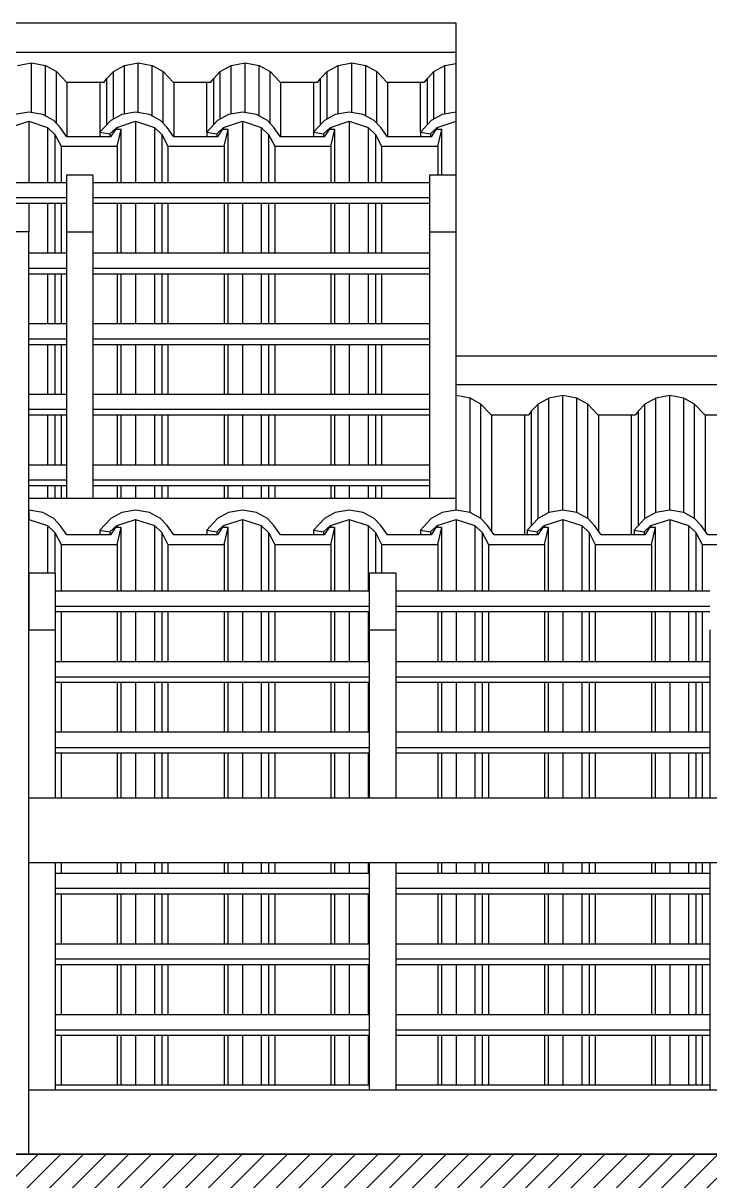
# Model space of a CAD drawing. Header units: metres. Extents: x 49 to 320, y -91 to 27.
# Drawn here: x 208.095 to 209.381, y 23.136 to 25.303 of the extents above; entities that cross this region are included whole.
import ezdxf

# ---------------------------------------------------------------- set-up
doc = ezdxf.new("R2010")
doc.units = ezdxf.units.M
doc.header["$LTSCALE"] = 0.2
for name, color, linetype in [('ARQ-___-___-VST', 9, 'Continuous'), ('ARQ-ALV', 6, 'Continuous'), ('ARQ-COB', 4, 'Continuous'), ('ARQ-FOR', 2, 'Continuous'), ('ARQ-LAJ', 12, 'Continuous'), ('ARQ-LAJ-___-HTC', 13, 'Continuous')]:
    doc.layers.add(name, color=color, linetype=linetype)

msp = doc.modelspace()

# ---------------------------------------------------------------- hatches: boundary and pattern name
at = {"layer": 'ARQ-LAJ-___-HTC'}
h = msp.add_hatch(dxfattribs=at)
h.set_pattern_fill('_U', color=256, scale=0.03, angle=45, style=0, pattern_type=0)
h.set_pattern_definition([(45, (285.188165, 19.386), (-0.021213203, 0.021213203), [])])
h.paths.add_polyline_path([(218.9259, 23.086), (218.9259, 23.186), (202.7109, 23.186), (202.7109, 23.086)])
h.paths.add_polyline_path([(220.0759, 23.186), (220.0759, 23.086), (236.2909, 23.086), (236.2909, 23.186)])

# ---------------------------------------------------------------- linework, layer by layer
at = {"layer": 'ARQ-___-___-VST'}
for p, q in [((208.9059, 25.3026), (202.8109, 25.3026)), ((208.9059, 25.3026), (202.8109, 25.3026)), ((208.9059, 25.2998), (208.9059, 25.3026)), ((208.9059, 25.2821), (208.9059, 25.2998)), ((208.9059, 25.2535), (208.9059, 25.2821)), ((202.8109, 25.248), (208.9059, 25.248)), ((208.9059, 25.248), (208.9059, 25.2535)), ((208.9059, 25.2272), (208.9059, 25.248)), ((208.0848, 25.2234), (208.1109, 25.2281)), ((208.1109, 25.1355), (208.1109, 25.2281)), ((208.1109, 25.2281), (208.1371, 25.2234)), ((208.1371, 25.129), (208.1371, 25.2234)), ((208.1371, 25.2234), (208.1575, 25.2123)), ((208.2644, 25.2123), (208.2848, 25.2234)), ((208.2848, 25.2234), (208.3109, 25.2281)), ((208.2848, 25.1326), (208.2848, 25.2234)), ((208.3109, 25.1355), (208.3109, 25.2281)), ((208.3109, 25.2281), (208.3371, 25.2234)), ((208.3371, 25.129), (208.3371, 25.2234)), ((208.3371, 25.2234), (208.3575, 25.2123)), ((208.4644, 25.2123), (208.4848, 25.2234)), ((208.4848, 25.2234), (208.5109, 25.2281)), ((208.4848, 25.1326), (208.4848, 25.2234)), ((208.5109, 25.1355), (208.5109, 25.2281)), ((208.5109, 25.2281), (208.5371, 25.2234)), ((208.5371, 25.129), (208.5371, 25.2234)), ((208.5371, 25.2234), (208.5575, 25.2123)), ((208.6644, 25.2123), (208.6848, 25.2234)), ((208.6848, 25.2234), (208.7109, 25.2281)), ((208.6848, 25.1326), (208.6848, 25.2234)), ((208.7109, 25.1355), (208.7109, 25.2281)), ((208.7109, 25.2281), (208.7371, 25.2234)), ((208.7371, 25.129), (208.7371, 25.2234)), ((208.7371, 25.2234), (208.7575, 25.2123)), ((208.8644, 25.2123), (208.8848, 25.2234)), ((208.8848, 25.2234), (208.9059, 25.2272)), ((208.8848, 25.1326), (208.8848, 25.2234)), ((208.9059, 25.1363), (208.9059, 25.2272)), ((208.1575, 25.1152), (208.1575, 25.2123)), ((208.1575, 25.2123), (208.1764, 25.192)), ((208.2469, 25.192), (208.2521, 25.1993)), ((208.2521, 25.1993), (208.2644, 25.2123)), ((208.2521, 25.1128), (208.2521, 25.1993)), ((208.2644, 25.1233), (208.2644, 25.2123)), ((208.3575, 25.1152), (208.3575, 25.2123)), ((208.3575, 25.2123), (208.3764, 25.192)), ((208.4469, 25.192), (208.4521, 25.1993)), ((208.4521, 25.1993), (208.4644, 25.2123)), ((208.4521, 25.1128), (208.4521, 25.1993)), ((208.4644, 25.1233), (208.4644, 25.2123)), ((208.5575, 25.1152), (208.5575, 25.2123)), ((208.5575, 25.2123), (208.5764, 25.192)), ((208.6469, 25.192), (208.6521, 25.1993)), ((208.6521, 25.1993), (208.6644, 25.2123)), ((208.6521, 25.1128), (208.6521, 25.1993)), ((208.6644, 25.1233), (208.6644, 25.2123)), ((208.7575, 25.1152), (208.7575, 25.2123)), ((208.7575, 25.2123), (208.7764, 25.192)), ((208.8469, 25.192), (208.8521, 25.1993)), ((208.8521, 25.1993), (208.8644, 25.2123)), ((208.8521, 25.1128), (208.8521, 25.1993)), ((208.8644, 25.1233), (208.8644, 25.2123)), ((208.1764, 25.192), (208.2469, 25.192)), ((208.1778, 25.0897), (208.1778, 25.192)), ((208.2394, 25.0992), (208.2394, 25.192)), ((208.3764, 25.192), (208.4469, 25.192)), ((208.3778, 25.0897), (208.3778, 25.192)), ((208.4394, 25.0992), (208.4394, 25.192)), ((208.5764, 25.192), (208.6469, 25.192)), ((208.5778, 25.0897), (208.5778, 25.192)), ((208.6394, 25.0992), (208.6394, 25.192)), ((208.7764, 25.192), (208.8469, 25.192)), ((208.7778, 25.0897), (208.7778, 25.192)), ((208.8394, 25.0992), (208.8394, 25.192)), ((208.1059, 25.1189), (208.1059, 25.004)), ((208.3059, 25.1189), (208.3059, 25.004)), ((208.5059, 25.1189), (208.5059, 25.004)), ((208.7059, 25.1189), (208.7059, 25.004)), ((208.9059, 25.0182), (208.9059, 25.1189)), ((208.1412, 25.1075), (208.1412, 25.004)), ((208.1549, 25.0945), (208.1549, 25.004)), ((208.2391, 25.0988), (208.2391, 25.0897)), ((208.2578, 25.0955), (208.2578, 25.0897)), ((208.2707, 25.1075), (208.2707, 25.1035)), ((208.2791, 25.004), (208.2791, 25.1035)), ((208.3412, 25.1075), (208.3412, 25.004)), ((208.3549, 25.0945), (208.3549, 25.004)), ((208.4391, 25.0988), (208.4391, 25.0897)), ((208.4578, 25.0955), (208.4578, 25.0897)), ((208.4707, 25.1075), (208.4707, 25.1035)), ((208.4791, 25.004), (208.4791, 25.1035)), ((208.5412, 25.1075), (208.5412, 25.004)), ((208.5549, 25.0945), (208.5549, 25.004)), ((208.6391, 25.0988), (208.6391, 25.0897)), ((208.6578, 25.0955), (208.6578, 25.0897)), ((208.6707, 25.1075), (208.6707, 25.1035)), ((208.6791, 25.004), (208.6791, 25.1035)), ((208.7412, 25.1075), (208.7412, 25.004)), ((208.7549, 25.0945), (208.7549, 25.004)), ((208.8391, 25.0988), (208.8391, 25.0897)), ((208.8578, 25.0955), (208.8578, 25.0897)), ((208.8707, 25.1075), (208.8707, 25.1035)), ((208.8791, 25.0182), (208.8791, 25.1035)), ((208.1664, 25.0722), (208.1664, 25.004)), ((208.2716, 25.0722), (208.2716, 25.004)), ((208.3664, 25.0722), (208.3664, 25.004)), ((208.4716, 25.0722), (208.4716, 25.004)), ((208.5664, 25.0722), (208.5664, 25.004)), ((208.6716, 25.0722), (208.6716, 25.004)), ((208.7664, 25.0722), (208.7664, 25.004)), ((208.8716, 25.0722), (208.8716, 25.0182)), ((208.1764, 25.004), (207.5469, 25.004)), ((208.8559, 25.004), (208.2264, 25.004)), ((208.1764, 24.9757), (207.5469, 24.9757)), ((207.5469, 24.9658), (208.1764, 24.9658)), ((208.1059, 24.9658), (208.1059, 24.9122)), ((208.1412, 24.9658), (208.1412, 24.8719)), ((208.1549, 24.9658), (208.1549, 24.8719)), ((208.1664, 24.9658), (208.1664, 24.8719)), ((208.8559, 24.9757), (208.2264, 24.9757)), ((208.2264, 24.9658), (208.8559, 24.9658)), ((208.2716, 24.9658), (208.2716, 24.8719)), ((208.2791, 24.8719), (208.2791, 24.9658)), ((208.3059, 24.9658), (208.3059, 24.8719)), ((208.3412, 24.9658), (208.3412, 24.8719)), ((208.3549, 24.9658), (208.3549, 24.8719)), ((208.3664, 24.9658), (208.3664, 24.8719)), ((208.4716, 24.9658), (208.4716, 24.8719)), ((208.4791, 24.8719), (208.4791, 24.9658)), ((208.5059, 24.9658), (208.5059, 24.8719)), ((208.5412, 24.9658), (208.5412, 24.8719)), ((208.5549, 24.9658), (208.5549, 24.8719)), ((208.5664, 24.9658), (208.5664, 24.8719)), ((208.6716, 24.9658), (208.6716, 24.8719)), ((208.6791, 24.8719), (208.6791, 24.9658)), ((208.7059, 24.9658), (208.7059, 24.8719)), ((208.7412, 24.9658), (208.7412, 24.8719)), ((208.7549, 24.9658), (208.7549, 24.8719)), ((208.7664, 24.9658), (208.7664, 24.8719)), ((208.1764, 24.9123), (208.1764, 24.4133)), ((208.2264, 24.4133), (208.2264, 24.9123)), ((208.8559, 24.9123), (208.8559, 24.4133)), ((208.9059, 24.4133), (208.9059, 24.9123)), ((208.1764, 24.8719), (208.1059, 24.8719)), ((208.8559, 24.8719), (208.2264, 24.8719)), ((208.1764, 24.8436), (208.1059, 24.8436)), ((208.1059, 24.8337), (208.1764, 24.8337)), ((208.1412, 24.8337), (208.1412, 24.7398)), ((208.1549, 24.8337), (208.1549, 24.7398)), ((208.1664, 24.8337), (208.1664, 24.7398)), ((208.8559, 24.8436), (208.2264, 24.8436)), ((208.2264, 24.8337), (208.8559, 24.8337)), ((208.2716, 24.8337), (208.2716, 24.7398)), ((208.2791, 24.7398), (208.2791, 24.8337)), ((208.3059, 24.8337), (208.3059, 24.7398)), ((208.3412, 24.8337), (208.3412, 24.7398)), ((208.3549, 24.8337), (208.3549, 24.7398)), ((208.3664, 24.8337), (208.3664, 24.7398)), ((208.4716, 24.8337), (208.4716, 24.7398)), ((208.4791, 24.7398), (208.4791, 24.8337)), ((208.5059, 24.8337), (208.5059, 24.7398)), ((208.5412, 24.8337), (208.5412, 24.7398)), ((208.5549, 24.8337), (208.5549, 24.7398)), ((208.5664, 24.8337), (208.5664, 24.7398)), ((208.6716, 24.8337), (208.6716, 24.7398)), ((208.6791, 24.7398), (208.6791, 24.8337)), ((208.7059, 24.8337), (208.7059, 24.7398)), ((208.7412, 24.8337), (208.7412, 24.7398)), ((208.7549, 24.8337), (208.7549, 24.7398)), ((208.7664, 24.8337), (208.7664, 24.7398)), ((208.1764, 24.7398), (208.1059, 24.7398)), ((208.8559, 24.7398), (208.2264, 24.7398)), ((208.1764, 24.7114), (208.1059, 24.7114)), ((208.1059, 24.7015), (208.1764, 24.7015)), ((208.1412, 24.7015), (208.1412, 24.6076)), ((208.1549, 24.7015), (208.1549, 24.6076)), ((208.1664, 24.7015), (208.1664, 24.6076)), ((208.8559, 24.7114), (208.2264, 24.7114)), ((208.2264, 24.7015), (208.8559, 24.7015)), ((208.2716, 24.7015), (208.2716, 24.6076)), ((208.2791, 24.6076), (208.2791, 24.7015)), ((208.3059, 24.7015), (208.3059, 24.6076)), ((208.3412, 24.7015), (208.3412, 24.6076)), ((208.3549, 24.7015), (208.3549, 24.6076)), ((208.3664, 24.7015), (208.3664, 24.6076)), ((208.4716, 24.7015), (208.4716, 24.6076)), ((208.4791, 24.6076), (208.4791, 24.7015)), ((208.5059, 24.7015), (208.5059, 24.6076)), ((208.5412, 24.7015), (208.5412, 24.6076)), ((208.5549, 24.7015), (208.5549, 24.6076)), ((208.5664, 24.7015), (208.5664, 24.6076)), ((208.6716, 24.7015), (208.6716, 24.6076)), ((208.6791, 24.6076), (208.6791, 24.7015)), ((208.7059, 24.7015), (208.7059, 24.6076)), ((208.7412, 24.7015), (208.7412, 24.6076)), ((208.7549, 24.7015), (208.7549, 24.6076)), ((208.7664, 24.7015), (208.7664, 24.6076)), ((210.7059, 24.6793), (208.9059, 24.6793)), ((210.7059, 24.6255), (208.9059, 24.6255)), ((208.1764, 24.6076), (208.1059, 24.6076)), ((208.8559, 24.6076), (208.2264, 24.6076)), ((208.9321, 24.6009), (208.9059, 24.6056)), ((208.9525, 24.5898), (208.9321, 24.6009)), ((208.9321, 24.3867), (208.9321, 24.6009)), ((209.0798, 24.6009), (209.0594, 24.5898)), ((209.1059, 24.6056), (209.0798, 24.6009)), ((209.0798, 24.3867), (209.0798, 24.6009)), ((209.1321, 24.6009), (209.1059, 24.6056)), ((209.1059, 24.3913), (209.1059, 24.6056)), ((209.1525, 24.5898), (209.1321, 24.6009)), ((209.1321, 24.3867), (209.1321, 24.6009)), ((209.2798, 24.6009), (209.2594, 24.5898)), ((209.3059, 24.6056), (209.2798, 24.6009)), ((209.2798, 24.3867), (209.2798, 24.6009)), ((209.3321, 24.6009), (209.3059, 24.6056)), ((209.3059, 24.3913), (209.3059, 24.6056)), ((209.3525, 24.5898), (209.3321, 24.6009)), ((209.3321, 24.3867), (209.3321, 24.6009)), ((208.1764, 24.5793), (208.1059, 24.5793)), ((208.1059, 24.5694), (208.1764, 24.5694)), ((208.1412, 24.5694), (208.1412, 24.4755)), ((208.1549, 24.5694), (208.1549, 24.4755)), ((208.1664, 24.5694), (208.1664, 24.4755)), ((208.8559, 24.5793), (208.2264, 24.5793)), ((208.2264, 24.5694), (208.8559, 24.5694)), ((208.2716, 24.5694), (208.2716, 24.4755)), ((208.2791, 24.4755), (208.2791, 24.5694)), ((208.3059, 24.5694), (208.3059, 24.4755)), ((208.3412, 24.5694), (208.3412, 24.4755)), ((208.3549, 24.5694), (208.3549, 24.4755)), ((208.3664, 24.5694), (208.3664, 24.4755)), ((208.4716, 24.5694), (208.4716, 24.4755)), ((208.4791, 24.4755), (208.4791, 24.5694)), ((208.5059, 24.5694), (208.5059, 24.4755)), ((208.5412, 24.5694), (208.5412, 24.4755)), ((208.5549, 24.5694), (208.5549, 24.4755)), ((208.5664, 24.5694), (208.5664, 24.4755)), ((208.6716, 24.5694), (208.6716, 24.4755)), ((208.6791, 24.4755), (208.6791, 24.5694)), ((208.7059, 24.5694), (208.7059, 24.4755)), ((208.7412, 24.5694), (208.7412, 24.4755)), ((208.7549, 24.5694), (208.7549, 24.4755)), ((208.7664, 24.5694), (208.7664, 24.4755)), ((208.9714, 24.5695), (208.9525, 24.5898)), ((208.9525, 24.3755), (208.9525, 24.5898)), ((208.9714, 24.5695), (209.0419, 24.5695)), ((208.9728, 24.3513), (208.9728, 24.5695)), ((209.0344, 24.3447), (209.0344, 24.5695)), ((209.0471, 24.5768), (209.0419, 24.5695)), ((209.0594, 24.5898), (209.0471, 24.5768)), ((209.0471, 24.3624), (209.0471, 24.5768)), ((209.0594, 24.3755), (209.0594, 24.5898)), ((209.1714, 24.5695), (209.1525, 24.5898)), ((209.1525, 24.3755), (209.1525, 24.5898)), ((209.1714, 24.5695), (209.2419, 24.5695)), ((209.1728, 24.3513), (209.1728, 24.5695)), ((209.2344, 24.3447), (209.2344, 24.5695)), ((209.2471, 24.5768), (209.2419, 24.5695)), ((209.2594, 24.5898), (209.2471, 24.5768)), ((209.2471, 24.3624), (209.2471, 24.5768)), ((209.2594, 24.3755), (209.2594, 24.5898)), ((209.3714, 24.5695), (209.3525, 24.5898)), ((209.3525, 24.3755), (209.3525, 24.5898)), ((209.3714, 24.5695), (209.4419, 24.5695)), ((209.3728, 24.3513), (209.3728, 24.5695)), ((208.1764, 24.4755), (208.1059, 24.4755)), ((208.8559, 24.4755), (208.2264, 24.4755)), ((208.1764, 24.4472), (208.1059, 24.4472)), ((208.8559, 24.4472), (208.2264, 24.4472)), ((208.1059, 24.4373), (208.1764, 24.4373)), ((208.1412, 24.4373), (208.1412, 24.4133)), ((208.1549, 24.4373), (208.1549, 24.4133)), ((208.1664, 24.4373), (208.1664, 24.4133)), ((208.2264, 24.4373), (208.8559, 24.4373)), ((208.2716, 24.4373), (208.2716, 24.4133)), ((208.2791, 24.4133), (208.2791, 24.4373)), ((208.3059, 24.4373), (208.3059, 24.4133)), ((208.3412, 24.4373), (208.3412, 24.4133)), ((208.3549, 24.4373), (208.3549, 24.4133)), ((208.3664, 24.4373), (208.3664, 24.4133)), ((208.4716, 24.4373), (208.4716, 24.4133)), ((208.4791, 24.4133), (208.4791, 24.4373)), ((208.5059, 24.4373), (208.5059, 24.4133)), ((208.5412, 24.4373), (208.5412, 24.4133)), ((208.5549, 24.4373), (208.5549, 24.4133)), ((208.5664, 24.4373), (208.5664, 24.4133)), ((208.6716, 24.4373), (208.6716, 24.4133)), ((208.6791, 24.4133), (208.6791, 24.4373)), ((208.7059, 24.4373), (208.7059, 24.4133)), ((208.7412, 24.4373), (208.7412, 24.4133)), ((208.7549, 24.4373), (208.7549, 24.4133)), ((208.7664, 24.4373), (208.7664, 24.4133)), ((208.9059, 24.4133), (208.1059, 24.4133)), ((208.9059, 24.3913), (208.9059, 24.4133)), ((208.1412, 24.3625), (208.1412, 24.2732)), ((208.2391, 24.3538), (208.2391, 24.3447)), ((208.2707, 24.3625), (208.2707, 24.3585)), ((208.2791, 24.2398), (208.2791, 24.3585)), ((208.3059, 24.3739), (208.3059, 24.2398)), ((208.3412, 24.3625), (208.3412, 24.2398)), ((208.4391, 24.3538), (208.4391, 24.3447)), ((208.4707, 24.3625), (208.4707, 24.3585)), ((208.4791, 24.2398), (208.4791, 24.3585)), ((208.5059, 24.3739), (208.5059, 24.2398)), ((208.5412, 24.3625), (208.5412, 24.2398)), ((208.6391, 24.3538), (208.6391, 24.3447)), ((208.6707, 24.3625), (208.6707, 24.3585)), ((208.6791, 24.2398), (208.6791, 24.3585)), ((208.7059, 24.3739), (208.7059, 24.2398)), ((208.7412, 24.3625), (208.7412, 24.2398)), ((208.8391, 24.3538), (208.8391, 24.3447)), ((208.8707, 24.3625), (208.8707, 24.3585)), ((208.8791, 24.2398), (208.8791, 24.3585)), ((208.9059, 24.3739), (208.9059, 24.2398)), ((208.9412, 24.3625), (208.9412, 24.2398)), ((209.0391, 24.3538), (209.0391, 24.3447)), ((209.0707, 24.3625), (209.0707, 24.3585)), ((209.0791, 24.2398), (209.0791, 24.3585)), ((209.1059, 24.3739), (209.1059, 24.2398)), ((209.1412, 24.3625), (209.1412, 24.2398)), ((209.2391, 24.3538), (209.2391, 24.3447)), ((209.2707, 24.3625), (209.2707, 24.3585)), ((209.2791, 24.2398), (209.2791, 24.3585)), ((209.3059, 24.3739), (209.3059, 24.2398)), ((209.3412, 24.3625), (209.3412, 24.2398)), ((208.1549, 24.3495), (208.1549, 24.2732)), ((208.2578, 24.3505), (208.2578, 24.3447)), ((208.3549, 24.3495), (208.3549, 24.2398)), ((208.4578, 24.3505), (208.4578, 24.3447)), ((208.5549, 24.3495), (208.5549, 24.2398)), ((208.6578, 24.3505), (208.6578, 24.3447)), ((208.7549, 24.3495), (208.7549, 24.2732)), ((208.8578, 24.3505), (208.8578, 24.3447)), ((208.9549, 24.3495), (208.9549, 24.2398)), ((209.0578, 24.3505), (209.0578, 24.3447)), ((209.1549, 24.3495), (209.1549, 24.2398)), ((209.2578, 24.3505), (209.2578, 24.3447)), ((209.3549, 24.3495), (209.3549, 24.2398)), ((208.1664, 24.3272), (208.1664, 24.2398)), ((208.2716, 24.3272), (208.2716, 24.2398)), ((208.3664, 24.3272), (208.3664, 24.2398)), ((208.4716, 24.3272), (208.4716, 24.2398)), ((208.5664, 24.3272), (208.5664, 24.2398)), ((208.6716, 24.3272), (208.6716, 24.2398)), ((208.7664, 24.3272), (208.7664, 24.2732)), ((208.8716, 24.3272), (208.8716, 24.2398)), ((208.9664, 24.3272), (208.9664, 24.2398)), ((209.0716, 24.3272), (209.0716, 24.2398)), ((209.1664, 24.3272), (209.1664, 24.2398)), ((209.2716, 24.3272), (209.2716, 24.2398)), ((209.3664, 24.3272), (209.3664, 24.2398)), ((208.7434, 24.2398), (208.1559, 24.2398)), ((209.3809, 24.2398), (208.7934, 24.2398)), ((208.1559, 24.2114), (208.7434, 24.2114)), ((208.1559, 24.2015), (208.7434, 24.2015)), ((208.1664, 24.2015), (208.1664, 24.1076)), ((208.2716, 24.2015), (208.2716, 24.1076)), ((208.2791, 24.1076), (208.2791, 24.2015)), ((208.3059, 24.2015), (208.3059, 24.1076)), ((208.3412, 24.2015), (208.3412, 24.1076)), ((208.3549, 24.2015), (208.3549, 24.1076)), ((208.3664, 24.2015), (208.3664, 24.1076)), ((208.4716, 24.2015), (208.4716, 24.1076)), ((208.4791, 24.1076), (208.4791, 24.2015)), ((208.5059, 24.2015), (208.5059, 24.1076)), ((208.5412, 24.2015), (208.5412, 24.1076)), ((208.5549, 24.2015), (208.5549, 24.1076)), ((208.5664, 24.2015), (208.5664, 24.1076)), ((208.6716, 24.2015), (208.6716, 24.1076)), ((208.6791, 24.1076), (208.6791, 24.2015)), ((208.7059, 24.2015), (208.7059, 24.1076)), ((208.7412, 24.2015), (208.7412, 24.1076)), ((208.7934, 24.2114), (209.3809, 24.2114)), ((208.7934, 24.2015), (209.3809, 24.2015)), ((208.8716, 24.2015), (208.8716, 24.1076)), ((208.8791, 24.1076), (208.8791, 24.2015)), ((208.9059, 24.2015), (208.9059, 24.1076)), ((208.9412, 24.2015), (208.9412, 24.1076)), ((208.9549, 24.2015), (208.9549, 24.1076)), ((208.9664, 24.2015), (208.9664, 24.1076)), ((209.0716, 24.2015), (209.0716, 24.1076)), ((209.0791, 24.1076), (209.0791, 24.2015)), ((209.1059, 24.2015), (209.1059, 24.1076)), ((209.1412, 24.2015), (209.1412, 24.1076)), ((209.1549, 24.2015), (209.1549, 24.1076)), ((209.1664, 24.2015), (209.1664, 24.1076)), ((209.2716, 24.2015), (209.2716, 24.1076)), ((209.2791, 24.1076), (209.2791, 24.2015)), ((209.3059, 24.2015), (209.3059, 24.1076)), ((209.3412, 24.2015), (209.3412, 24.1076)), ((209.3549, 24.2015), (209.3549, 24.1076)), ((209.3664, 24.2015), (209.3664, 24.1076)), ((208.1559, 23.852), (208.1559, 24.1673)), ((208.7434, 24.1673), (208.7434, 23.852)), ((208.7934, 23.852), (208.7934, 24.1673)), ((209.3809, 24.1673), (209.3809, 23.852)), ((208.7434, 24.1076), (208.1559, 24.1076)), ((209.3809, 24.1076), (208.7934, 24.1076)), ((208.1559, 24.0793), (208.7434, 24.0793)), ((208.7934, 24.0793), (209.3809, 24.0793)), ((208.1559, 24.0694), (208.7434, 24.0694)), ((208.1664, 24.0694), (208.1664, 23.9755)), ((208.2716, 24.0694), (208.2716, 23.9755)), ((208.2791, 23.9755), (208.2791, 24.0694)), ((208.3059, 24.0694), (208.3059, 23.9755)), ((208.3412, 24.0694), (208.3412, 23.9755)), ((208.3549, 24.0694), (208.3549, 23.9755)), ((208.3664, 24.0694), (208.3664, 23.9755)), ((208.4716, 24.0694), (208.4716, 23.9755)), ((208.4791, 23.9755), (208.4791, 24.0694)), ((208.5059, 24.0694), (208.5059, 23.9755)), ((208.5412, 24.0694), (208.5412, 23.9755)), ((208.5549, 24.0694), (208.5549, 23.9755)), ((208.5664, 24.0694), (208.5664, 23.9755)), ((208.6716, 24.0694), (208.6716, 23.9755)), ((208.6791, 23.9755), (208.6791, 24.0694)), ((208.7059, 24.0694), (208.7059, 23.9755)), ((208.7412, 24.0694), (208.7412, 23.9755)), ((208.7934, 24.0694), (209.3809, 24.0694)), ((208.8716, 24.0694), (208.8716, 23.9755)), ((208.8791, 23.9755), (208.8791, 24.0694)), ((208.9059, 24.0694), (208.9059, 23.9755)), ((208.9412, 24.0694), (208.9412, 23.9755)), ((208.9549, 24.0694), (208.9549, 23.9755)), ((208.9664, 24.0694), (208.9664, 23.9755)), ((209.0716, 24.0694), (209.0716, 23.9755)), ((209.0791, 23.9755), (209.0791, 24.0694)), ((209.1059, 24.0694), (209.1059, 23.9755)), ((209.1412, 24.0694), (209.1412, 23.9755)), ((209.1549, 24.0694), (209.1549, 23.9755)), ((209.1664, 24.0694), (209.1664, 23.9755)), ((209.2716, 24.0694), (209.2716, 23.9755)), ((209.2791, 23.9755), (209.2791, 24.0694)), ((209.3059, 24.0694), (209.3059, 23.9755)), ((209.3412, 24.0694), (209.3412, 23.9755)), ((209.3549, 24.0694), (209.3549, 23.9755)), ((209.3664, 24.0694), (209.3664, 23.9755)), ((208.7434, 23.9755), (208.1559, 23.9755)), ((209.3809, 23.9755), (208.7934, 23.9755)), ((208.1559, 23.9472), (208.7434, 23.9472)), ((208.7934, 23.9472), (209.3809, 23.9472)), ((208.1559, 23.9373), (208.7434, 23.9373)), ((208.1664, 23.9373), (208.1664, 23.852)), ((208.2716, 23.9373), (208.2716, 23.852)), ((208.2791, 23.852), (208.2791, 23.9373)), ((208.3059, 23.9373), (208.3059, 23.852)), ((208.3412, 23.9373), (208.3412, 23.852)), ((208.3549, 23.9373), (208.3549, 23.852)), ((208.3664, 23.9373), (208.3664, 23.852)), ((208.4716, 23.9373), (208.4716, 23.852)), ((208.4791, 23.852), (208.4791, 23.9373)), ((208.5059, 23.9373), (208.5059, 23.852)), ((208.5412, 23.9373), (208.5412, 23.852)), ((208.5549, 23.9373), (208.5549, 23.852)), ((208.5664, 23.9373), (208.5664, 23.852)), ((208.6716, 23.9373), (208.6716, 23.852)), ((208.6791, 23.852), (208.6791, 23.9373)), ((208.7059, 23.9373), (208.7059, 23.852)), ((208.7412, 23.9373), (208.7412, 23.852)), ((208.7934, 23.9373), (209.3809, 23.9373)), ((208.8716, 23.9373), (208.8716, 23.852)), ((208.8791, 23.852), (208.8791, 23.9373)), ((208.9059, 23.9373), (208.9059, 23.852)), ((208.9412, 23.9373), (208.9412, 23.852)), ((208.9549, 23.9373), (208.9549, 23.852)), ((208.9664, 23.9373), (208.9664, 23.852)), ((209.0716, 23.9373), (209.0716, 23.852)), ((209.0791, 23.852), (209.0791, 23.9373)), ((209.1059, 23.9373), (209.1059, 23.852)), ((209.1412, 23.9373), (209.1412, 23.852)), ((209.1549, 23.9373), (209.1549, 23.852)), ((209.1664, 23.9373), (209.1664, 23.852)), ((209.2716, 23.9373), (209.2716, 23.852)), ((209.2791, 23.852), (209.2791, 23.9373)), ((209.3059, 23.9373), (209.3059, 23.852)), ((209.3412, 23.9373), (209.3412, 23.852)), ((209.3549, 23.9373), (209.3549, 23.852)), ((209.3664, 23.9373), (209.3664, 23.852)), ((210.7059, 23.852), (208.1059, 23.852)), ((208.1059, 23.732), (210.7059, 23.732)), ((208.1559, 23.306), (208.1559, 23.732)), ((208.1664, 23.732), (208.1664, 23.7112)), ((208.2716, 23.732), (208.2716, 23.7112)), ((208.2791, 23.7112), (208.2791, 23.732)), ((208.3059, 23.732), (208.3059, 23.7112)), ((208.3412, 23.732), (208.3412, 23.7112)), ((208.3549, 23.732), (208.3549, 23.7112)), ((208.3664, 23.732), (208.3664, 23.7112)), ((208.4716, 23.732), (208.4716, 23.7112)), ((208.4791, 23.7112), (208.4791, 23.732)), ((208.5059, 23.732), (208.5059, 23.7112)), ((208.5412, 23.732), (208.5412, 23.7112)), ((208.5549, 23.732), (208.5549, 23.7112)), ((208.5664, 23.732), (208.5664, 23.7112)), ((208.6716, 23.732), (208.6716, 23.7112)), ((208.6791, 23.7112), (208.6791, 23.732)), ((208.7059, 23.732), (208.7059, 23.7112)), ((208.7412, 23.732), (208.7412, 23.7112)), ((208.7434, 23.732), (208.7434, 23.306)), ((208.7934, 23.306), (208.7934, 23.732)), ((208.8716, 23.732), (208.8716, 23.7112)), ((208.8791, 23.7112), (208.8791, 23.732)), ((208.9059, 23.732), (208.9059, 23.7112)), ((208.9412, 23.732), (208.9412, 23.7112)), ((208.9549, 23.732), (208.9549, 23.7112)), ((208.9664, 23.732), (208.9664, 23.7112)), ((209.0716, 23.732), (209.0716, 23.7112)), ((209.0791, 23.7112), (209.0791, 23.732)), ((209.1059, 23.732), (209.1059, 23.7112)), ((209.1412, 23.732), (209.1412, 23.7112)), ((209.1549, 23.732), (209.1549, 23.7112)), ((209.1664, 23.732), (209.1664, 23.7112)), ((209.2716, 23.732), (209.2716, 23.7112)), ((209.2791, 23.7112), (209.2791, 23.732)), ((209.3059, 23.732), (209.3059, 23.7112)), ((209.3412, 23.732), (209.3412, 23.7112)), ((209.3549, 23.732), (209.3549, 23.7112)), ((209.3664, 23.732), (209.3664, 23.7112)), ((209.3809, 23.732), (209.3809, 23.306)), ((208.7434, 23.7112), (208.1559, 23.7112)), ((209.3809, 23.7112), (208.7934, 23.7112)), ((208.7434, 23.6829), (208.1559, 23.6829)), ((209.3809, 23.6829), (208.7934, 23.6829)), ((208.1559, 23.673), (208.7434, 23.673)), ((208.1664, 23.673), (208.1664, 23.5791)), ((208.2716, 23.673), (208.2716, 23.5791)), ((208.2791, 23.5791), (208.2791, 23.673)), ((208.3059, 23.673), (208.3059, 23.5791)), ((208.3412, 23.673), (208.3412, 23.5791)), ((208.3549, 23.673), (208.3549, 23.5791)), ((208.3664, 23.673), (208.3664, 23.5791)), ((208.4716, 23.673), (208.4716, 23.5791)), ((208.4791, 23.5791), (208.4791, 23.673)), ((208.5059, 23.673), (208.5059, 23.5791)), ((208.5412, 23.673), (208.5412, 23.5791)), ((208.5549, 23.673), (208.5549, 23.5791)), ((208.5664, 23.673), (208.5664, 23.5791)), ((208.6716, 23.673), (208.6716, 23.5791)), ((208.6791, 23.5791), (208.6791, 23.673)), ((208.7059, 23.673), (208.7059, 23.5791)), ((208.7412, 23.673), (208.7412, 23.5791)), ((208.7934, 23.673), (209.3809, 23.673)), ((208.8716, 23.673), (208.8716, 23.5791)), ((208.8791, 23.5791), (208.8791, 23.673)), ((208.9059, 23.673), (208.9059, 23.5791)), ((208.9412, 23.673), (208.9412, 23.5791)), ((208.9549, 23.673), (208.9549, 23.5791)), ((208.9664, 23.673), (208.9664, 23.5791)), ((209.0716, 23.673), (209.0716, 23.5791)), ((209.0791, 23.5791), (209.0791, 23.673)), ((209.1059, 23.673), (209.1059, 23.5791)), ((209.1412, 23.673), (209.1412, 23.5791)), ((209.1549, 23.673), (209.1549, 23.5791)), ((209.1664, 23.673), (209.1664, 23.5791)), ((209.2716, 23.673), (209.2716, 23.5791)), ((209.2791, 23.5791), (209.2791, 23.673)), ((209.3059, 23.673), (209.3059, 23.5791)), ((209.3412, 23.673), (209.3412, 23.5791)), ((209.3549, 23.673), (209.3549, 23.5791)), ((209.3664, 23.673), (209.3664, 23.5791)), ((208.7434, 23.5791), (208.1559, 23.5791)), ((209.3809, 23.5791), (208.7934, 23.5791)), ((208.7434, 23.5507), (208.1559, 23.5507)), ((208.1559, 23.5408), (208.7434, 23.5408)), ((208.1664, 23.5408), (208.1664, 23.4469)), ((208.2716, 23.5408), (208.2716, 23.4469)), ((208.2791, 23.4469), (208.2791, 23.5408)), ((208.3059, 23.5408), (208.3059, 23.4469)), ((208.3412, 23.5408), (208.3412, 23.4469)), ((208.3549, 23.5408), (208.3549, 23.4469)), ((208.3664, 23.5408), (208.3664, 23.4469)), ((208.4716, 23.5408), (208.4716, 23.4469)), ((208.4791, 23.4469), (208.4791, 23.5408)), ((208.5059, 23.5408), (208.5059, 23.4469)), ((208.5412, 23.5408), (208.5412, 23.4469)), ((208.5549, 23.5408), (208.5549, 23.4469)), ((208.5664, 23.5408), (208.5664, 23.4469)), ((208.6716, 23.5408), (208.6716, 23.4469)), ((208.6791, 23.4469), (208.6791, 23.5408)), ((208.7059, 23.5408), (208.7059, 23.4469)), ((208.7412, 23.5408), (208.7412, 23.4469)), ((209.3809, 23.5507), (208.7934, 23.5507)), ((208.7934, 23.5408), (209.3809, 23.5408)), ((208.8716, 23.5408), (208.8716, 23.4469)), ((208.8791, 23.4469), (208.8791, 23.5408)), ((208.9059, 23.5408), (208.9059, 23.4469)), ((208.9412, 23.5408), (208.9412, 23.4469)), ((208.9549, 23.5408), (208.9549, 23.4469)), ((208.9664, 23.5408), (208.9664, 23.4469)), ((209.0716, 23.5408), (209.0716, 23.4469)), ((209.0791, 23.4469), (209.0791, 23.5408)), ((209.1059, 23.5408), (209.1059, 23.4469)), ((209.1412, 23.5408), (209.1412, 23.4469)), ((209.1549, 23.5408), (209.1549, 23.4469)), ((209.1664, 23.5408), (209.1664, 23.4469)), ((209.2716, 23.5408), (209.2716, 23.4469)), ((209.2791, 23.4469), (209.2791, 23.5408)), ((209.3059, 23.5408), (209.3059, 23.4469)), ((209.3412, 23.5408), (209.3412, 23.4469)), ((209.3549, 23.5408), (209.3549, 23.4469)), ((209.3664, 23.5408), (209.3664, 23.4469)), ((208.7434, 23.4469), (208.1559, 23.4469)), ((209.3809, 23.4469), (208.7934, 23.4469)), ((208.1559, 23.4186), (208.7434, 23.4186)), ((208.1559, 23.4087), (208.7434, 23.4087)), ((208.1664, 23.4087), (208.1664, 23.3148)), ((208.2716, 23.4087), (208.2716, 23.3148)), ((208.2791, 23.3148), (208.2791, 23.4087)), ((208.3059, 23.4087), (208.3059, 23.3148)), ((208.3412, 23.4087), (208.3412, 23.3148)), ((208.3549, 23.4087), (208.3549, 23.3148)), ((208.3664, 23.4087), (208.3664, 23.3148)), ((208.4716, 23.4087), (208.4716, 23.3148)), ((208.4791, 23.3148), (208.4791, 23.4087)), ((208.5059, 23.4087), (208.5059, 23.3148)), ((208.5412, 23.4087), (208.5412, 23.3148)), ((208.5549, 23.4087), (208.5549, 23.3148)), ((208.5664, 23.4087), (208.5664, 23.3148)), ((208.6716, 23.4087), (208.6716, 23.3148)), ((208.6791, 23.3148), (208.6791, 23.4087)), ((208.7059, 23.4087), (208.7059, 23.3148)), ((208.7412, 23.4087), (208.7412, 23.3148)), ((208.7934, 23.4186), (209.3809, 23.4186)), ((208.7934, 23.4087), (209.3809, 23.4087)), ((208.8716, 23.4087), (208.8716, 23.3148)), ((208.8791, 23.3148), (208.8791, 23.4087)), ((208.9059, 23.4087), (208.9059, 23.3148)), ((208.9412, 23.4087), (208.9412, 23.3148)), ((208.9549, 23.4087), (208.9549, 23.3148)), ((208.9664, 23.4087), (208.9664, 23.3148)), ((209.0716, 23.4087), (209.0716, 23.3148)), ((209.0791, 23.3148), (209.0791, 23.4087)), ((209.1059, 23.4087), (209.1059, 23.3148)), ((209.1412, 23.4087), (209.1412, 23.3148)), ((209.1549, 23.4087), (209.1549, 23.3148)), ((209.1664, 23.4087), (209.1664, 23.3148)), ((209.2716, 23.4087), (209.2716, 23.3148)), ((209.2791, 23.3148), (209.2791, 23.4087)), ((209.3059, 23.4087), (209.3059, 23.3148)), ((209.3412, 23.4087), (209.3412, 23.3148)), ((209.3549, 23.4087), (209.3549, 23.3148)), ((209.3664, 23.4087), (209.3664, 23.3148)), ((208.7434, 23.3148), (208.1559, 23.3148)), ((209.3809, 23.3148), (208.7934, 23.3148)), ((210.7059, 23.306), (208.1059, 23.306)), ((208.1059, 23.186), (210.7059, 23.186)), ((208.1559, 23.186), (208.1559, 23.186)), ((208.1571, 23.186), (208.1571, 23.186)), ((208.1664, 23.186), (208.1664, 23.186)), ((208.2716, 23.186), (208.2716, 23.186)), ((208.276, 23.186), (208.276, 23.186)), ((208.3359, 23.186), (208.3359, 23.186)), ((208.3523, 23.186), (208.3524, 23.186)), ((208.3527, 23.186), (208.3527, 23.186)), ((208.3571, 23.186), (208.3571, 23.186)), ((208.3664, 23.186), (208.3664, 23.186)), ((208.4716, 23.186), (208.4716, 23.186)), ((208.476, 23.186), (208.476, 23.186)), ((208.5359, 23.186), (208.5359, 23.186)), ((208.5523, 23.186), (208.5524, 23.186)), ((208.5527, 23.186), (208.5527, 23.186)), ((208.5571, 23.186), (208.5571, 23.186)), ((208.5664, 23.186), (208.5664, 23.186)), ((208.6716, 23.186), (208.6716, 23.186)), ((208.676, 23.186), (208.676, 23.186)), ((208.7359, 23.186), (208.7359, 23.186)), ((208.7434, 23.186), (208.7434, 23.186)), ((208.7934, 23.186), (208.7934, 23.186)), ((208.8716, 23.186), (208.8716, 23.186)), ((208.876, 23.186), (208.876, 23.186)), ((208.9359, 23.186), (208.9359, 23.186)), ((208.9523, 23.186), (208.9524, 23.186)), ((208.9527, 23.186), (208.9527, 23.186)), ((208.9571, 23.186), (208.9571, 23.186)), ((208.9664, 23.186), (208.9664, 23.186)), ((209.0716, 23.186), (209.0716, 23.186)), ((209.076, 23.186), (209.076, 23.186)), ((209.1359, 23.186), (209.1359, 23.186)), ((209.1523, 23.186), (209.1524, 23.186)), ((209.1527, 23.186), (209.1527, 23.186)), ((209.1571, 23.186), (209.1571, 23.186)), ((209.1664, 23.186), (209.1664, 23.186)), ((209.2716, 23.186), (209.2716, 23.186)), ((209.276, 23.186), (209.276, 23.186)), ((209.3359, 23.186), (209.3359, 23.186)), ((209.3523, 23.186), (209.3524, 23.186)), ((209.3527, 23.186), (209.3527, 23.186)), ((209.3571, 23.186), (209.3571, 23.186)), ((209.3664, 23.186), (209.3664, 23.186)), ((209.3809, 23.186), (209.3809, 23.186))]:
    msp.add_line(p, q, dxfattribs=at)
at = {"layer": 'ARQ-ALV'}
for p, q in [((208.1059, 24.9122), (208.0059, 24.9122)), ((208.1059, 23.186), (208.1059, 24.9122)), ((208.0059, 23.186), (208.1059, 23.186))]:
    msp.add_line(p, q, dxfattribs=at)
at = {"layer": 'ARQ-COB'}
for p, q in [((208.1059, 25.1363), (208.0798, 25.1317)), ((208.1321, 25.1317), (208.1059, 25.1363)), ((208.3059, 25.1363), (208.2798, 25.1317)), ((208.3321, 25.1317), (208.3059, 25.1363)), ((208.5059, 25.1363), (208.4798, 25.1317)), ((208.5321, 25.1317), (208.5059, 25.1363)), ((208.7059, 25.1363), (208.6798, 25.1317)), ((208.7321, 25.1317), (208.7059, 25.1363)), ((208.9059, 25.1363), (208.8798, 25.1317)), ((208.9059, 25.1189), (208.9059, 25.1363)), ((208.0707, 25.1075), (208.1059, 25.1189)), ((208.1059, 25.1189), (208.1412, 25.1075)), ((208.1525, 25.1205), (208.1321, 25.1317)), ((208.1647, 25.1075), (208.1525, 25.1205)), ((208.2594, 25.1205), (208.2391, 25.0988)), ((208.2798, 25.1317), (208.2594, 25.1205)), ((208.2707, 25.1075), (208.3059, 25.1189)), ((208.3059, 25.1189), (208.3412, 25.1075)), ((208.3525, 25.1205), (208.3321, 25.1317)), ((208.3647, 25.1075), (208.3525, 25.1205)), ((208.4594, 25.1205), (208.4391, 25.0988)), ((208.4798, 25.1317), (208.4594, 25.1205)), ((208.4707, 25.1075), (208.5059, 25.1189)), ((208.5059, 25.1189), (208.5412, 25.1075)), ((208.5525, 25.1205), (208.5321, 25.1317)), ((208.5647, 25.1075), (208.5525, 25.1205)), ((208.6594, 25.1205), (208.6391, 25.0988)), ((208.6798, 25.1317), (208.6594, 25.1205)), ((208.6707, 25.1075), (208.7059, 25.1189)), ((208.7059, 25.1189), (208.7412, 25.1075)), ((208.7525, 25.1205), (208.7321, 25.1317)), ((208.7647, 25.1075), (208.7525, 25.1205)), ((208.8594, 25.1205), (208.8391, 25.0988)), ((208.8798, 25.1317), (208.8594, 25.1205)), ((208.8707, 25.1075), (208.9059, 25.1189)), ((208.1412, 25.1075), (208.1549, 25.0945)), ((208.1549, 25.0945), (208.1664, 25.0722)), ((208.1774, 25.0897), (208.1647, 25.1075)), ((208.2592, 25.0897), (208.1774, 25.0897)), ((208.2391, 25.0988), (208.2578, 25.0955)), ((208.2578, 25.0955), (208.2707, 25.1075)), ((208.2681, 25.1035), (208.2592, 25.0897)), ((208.2791, 25.1035), (208.2681, 25.1035)), ((208.2716, 25.0722), (208.2791, 25.1035)), ((208.3412, 25.1075), (208.3549, 25.0945)), ((208.3549, 25.0945), (208.3664, 25.0722)), ((208.3774, 25.0897), (208.3647, 25.1075)), ((208.4592, 25.0897), (208.3774, 25.0897)), ((208.4391, 25.0988), (208.4578, 25.0955)), ((208.4578, 25.0955), (208.4707, 25.1075)), ((208.4681, 25.1035), (208.4592, 25.0897)), ((208.4791, 25.1035), (208.4681, 25.1035)), ((208.4716, 25.0722), (208.4791, 25.1035)), ((208.5412, 25.1075), (208.5549, 25.0945)), ((208.5549, 25.0945), (208.5664, 25.0722)), ((208.5774, 25.0897), (208.5647, 25.1075)), ((208.6592, 25.0897), (208.5774, 25.0897)), ((208.6391, 25.0988), (208.6578, 25.0955)), ((208.6578, 25.0955), (208.6707, 25.1075)), ((208.6681, 25.1035), (208.6592, 25.0897)), ((208.6791, 25.1035), (208.6681, 25.1035)), ((208.6716, 25.0722), (208.6791, 25.1035)), ((208.7412, 25.1075), (208.7549, 25.0945)), ((208.7549, 25.0945), (208.7664, 25.0722)), ((208.7774, 25.0897), (208.7647, 25.1075)), ((208.8592, 25.0897), (208.7774, 25.0897)), ((208.8391, 25.0988), (208.8578, 25.0955)), ((208.8578, 25.0955), (208.8707, 25.1075)), ((208.8681, 25.1035), (208.8592, 25.0897)), ((208.8791, 25.1035), (208.8681, 25.1035)), ((208.8716, 25.0722), (208.8791, 25.1035)), ((208.1664, 25.0722), (208.2716, 25.0722)), ((208.3664, 25.0722), (208.4716, 25.0722)), ((208.5664, 25.0722), (208.6716, 25.0722)), ((208.7664, 25.0722), (208.8716, 25.0722)), ((208.1321, 24.3867), (208.1059, 24.3913)), ((208.1059, 24.3913), (208.1059, 24.3739)), ((208.1525, 24.3755), (208.1321, 24.3867)), ((208.1647, 24.3625), (208.1525, 24.3755)), ((208.2594, 24.3755), (208.2391, 24.3538)), ((208.2798, 24.3867), (208.2594, 24.3755)), ((208.3059, 24.3913), (208.2798, 24.3867)), ((208.3321, 24.3867), (208.3059, 24.3913)), ((208.3525, 24.3755), (208.3321, 24.3867)), ((208.3647, 24.3625), (208.3525, 24.3755)), ((208.4594, 24.3755), (208.4391, 24.3538)), ((208.4798, 24.3867), (208.4594, 24.3755)), ((208.5059, 24.3913), (208.4798, 24.3867)), ((208.5321, 24.3867), (208.5059, 24.3913)), ((208.5525, 24.3755), (208.5321, 24.3867)), ((208.5647, 24.3625), (208.5525, 24.3755)), ((208.6594, 24.3755), (208.6391, 24.3538)), ((208.6798, 24.3867), (208.6594, 24.3755)), ((208.7059, 24.3913), (208.6798, 24.3867)), ((208.7321, 24.3867), (208.7059, 24.3913)), ((208.7525, 24.3755), (208.7321, 24.3867)), ((208.7647, 24.3625), (208.7525, 24.3755)), ((208.8594, 24.3755), (208.8391, 24.3538)), ((208.8798, 24.3867), (208.8594, 24.3755)), ((208.9059, 24.3913), (208.8798, 24.3867)), ((208.9321, 24.3867), (208.9059, 24.3913)), ((208.9525, 24.3755), (208.9321, 24.3867)), ((208.9647, 24.3625), (208.9525, 24.3755)), ((209.0594, 24.3755), (209.0391, 24.3538)), ((209.0798, 24.3867), (209.0594, 24.3755)), ((209.1059, 24.3913), (209.0798, 24.3867)), ((209.1321, 24.3867), (209.1059, 24.3913)), ((209.1525, 24.3755), (209.1321, 24.3867)), ((209.1647, 24.3625), (209.1525, 24.3755)), ((209.2594, 24.3755), (209.2391, 24.3538)), ((209.2798, 24.3867), (209.2594, 24.3755)), ((209.3059, 24.3913), (209.2798, 24.3867)), ((209.3321, 24.3867), (209.3059, 24.3913)), ((209.3525, 24.3755), (209.3321, 24.3867)), ((209.3647, 24.3625), (209.3525, 24.3755)), ((208.1059, 24.3739), (208.1412, 24.3625)), ((208.1412, 24.3625), (208.1549, 24.3495)), ((208.1774, 24.3447), (208.1647, 24.3625)), ((208.2391, 24.3538), (208.2578, 24.3505)), ((208.2578, 24.3505), (208.2707, 24.3625)), ((208.2681, 24.3585), (208.2592, 24.3447)), ((208.2791, 24.3585), (208.2681, 24.3585)), ((208.2707, 24.3625), (208.3059, 24.3739)), ((208.2716, 24.3272), (208.2791, 24.3585)), ((208.3059, 24.3739), (208.3412, 24.3625)), ((208.3412, 24.3625), (208.3549, 24.3495)), ((208.3774, 24.3447), (208.3647, 24.3625)), ((208.4391, 24.3538), (208.4578, 24.3505)), ((208.4578, 24.3505), (208.4707, 24.3625)), ((208.4681, 24.3585), (208.4592, 24.3447)), ((208.4791, 24.3585), (208.4681, 24.3585)), ((208.4707, 24.3625), (208.5059, 24.3739)), ((208.4716, 24.3272), (208.4791, 24.3585)), ((208.5059, 24.3739), (208.5412, 24.3625)), ((208.5412, 24.3625), (208.5549, 24.3495)), ((208.5774, 24.3447), (208.5647, 24.3625)), ((208.6391, 24.3538), (208.6578, 24.3505)), ((208.6578, 24.3505), (208.6707, 24.3625)), ((208.6681, 24.3585), (208.6592, 24.3447)), ((208.6791, 24.3585), (208.6681, 24.3585)), ((208.6707, 24.3625), (208.7059, 24.3739)), ((208.6716, 24.3272), (208.6791, 24.3585)), ((208.7059, 24.3739), (208.7412, 24.3625)), ((208.7412, 24.3625), (208.7549, 24.3495)), ((208.7774, 24.3447), (208.7647, 24.3625)), ((208.8391, 24.3538), (208.8578, 24.3505)), ((208.8578, 24.3505), (208.8707, 24.3625)), ((208.8681, 24.3585), (208.8592, 24.3447)), ((208.8791, 24.3585), (208.8681, 24.3585)), ((208.8707, 24.3625), (208.9059, 24.3739)), ((208.8716, 24.3272), (208.8791, 24.3585)), ((208.9059, 24.3739), (208.9412, 24.3625)), ((208.9412, 24.3625), (208.9549, 24.3495)), ((208.9774, 24.3447), (208.9647, 24.3625)), ((209.0391, 24.3538), (209.0578, 24.3505)), ((209.0578, 24.3505), (209.0707, 24.3625)), ((209.0681, 24.3585), (209.0592, 24.3447)), ((209.0791, 24.3585), (209.0681, 24.3585)), ((209.0707, 24.3625), (209.1059, 24.3739)), ((209.0716, 24.3272), (209.0791, 24.3585)), ((209.1059, 24.3739), (209.1412, 24.3625)), ((209.1412, 24.3625), (209.1549, 24.3495)), ((209.1774, 24.3447), (209.1647, 24.3625)), ((209.2391, 24.3538), (209.2578, 24.3505)), ((209.2578, 24.3505), (209.2707, 24.3625)), ((209.2681, 24.3585), (209.2592, 24.3447)), ((209.2791, 24.3585), (209.2681, 24.3585)), ((209.2707, 24.3625), (209.3059, 24.3739)), ((209.2716, 24.3272), (209.2791, 24.3585)), ((209.3059, 24.3739), (209.3412, 24.3625)), ((209.3412, 24.3625), (209.3549, 24.3495)), ((209.3774, 24.3447), (209.3647, 24.3625)), ((208.1549, 24.3495), (208.1664, 24.3272)), ((208.2592, 24.3447), (208.1774, 24.3447)), ((208.3549, 24.3495), (208.3664, 24.3272)), ((208.4592, 24.3447), (208.3774, 24.3447)), ((208.5549, 24.3495), (208.5664, 24.3272)), ((208.6592, 24.3447), (208.5774, 24.3447)), ((208.7549, 24.3495), (208.7664, 24.3272)), ((208.8592, 24.3447), (208.7774, 24.3447)), ((208.9549, 24.3495), (208.9664, 24.3272)), ((209.0592, 24.3447), (208.9774, 24.3447)), ((209.1549, 24.3495), (209.1664, 24.3272)), ((209.2592, 24.3447), (209.1774, 24.3447)), ((209.3549, 24.3495), (209.3664, 24.3272)), ((209.4592, 24.3447), (209.3774, 24.3447)), ((208.1664, 24.3272), (208.2716, 24.3272)), ((208.3664, 24.3272), (208.4716, 24.3272)), ((208.5664, 24.3272), (208.6716, 24.3272)), ((208.7664, 24.3272), (208.8716, 24.3272)), ((208.9664, 24.3272), (209.0716, 24.3272)), ((209.1664, 24.3272), (209.2716, 24.3272)), ((209.3664, 24.3272), (209.4716, 24.3272))]:
    msp.add_line(p, q, dxfattribs=at)
at = {"layer": 'ARQ-FOR'}
for p, q in [((208.1764, 25.0182), (208.1764, 24.9123)), ((208.2264, 25.0182), (208.1764, 25.0182)), ((208.2264, 24.9123), (208.2264, 25.0182)), ((208.8559, 25.0182), (208.8559, 24.9123)), ((208.9059, 25.0182), (208.8559, 25.0182)), ((208.9059, 24.9123), (208.9059, 25.0182)), ((208.1764, 24.9123), (208.2264, 24.9123)), ((208.8559, 24.9123), (208.9059, 24.9123)), ((208.1559, 24.2732), (208.1059, 24.2732)), ((208.1059, 24.2732), (208.1059, 24.1673)), ((208.1559, 24.1673), (208.1559, 24.2732)), ((208.7434, 24.2732), (208.7434, 24.1673)), ((208.7934, 24.2732), (208.7434, 24.2732)), ((208.7934, 24.1673), (208.7934, 24.2732)), ((208.1059, 24.1673), (208.1559, 24.1673)), ((208.7434, 24.1673), (208.7934, 24.1673))]:
    msp.add_line(p, q, dxfattribs=at)
at = {"layer": 'ARQ-LAJ'}
for p, q in [((208.1059, 23.186), (208.0059, 23.186)), ((210.7059, 23.186), (208.1059, 23.186))]:
    msp.add_line(p, q, dxfattribs=at)

doc.saveas('drawing.dxf')
